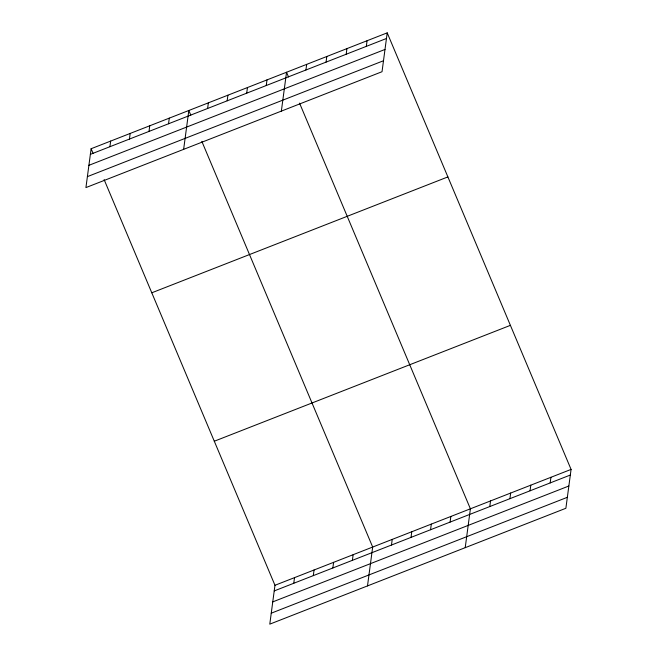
<?xml version="1.0" encoding="UTF-8"?>
<svg xmlns="http://www.w3.org/2000/svg" width="657" height="657" viewBox="0 0 657 657"><rect width="100%" height="100%" fill="white"/><g stroke="black" fill="none" stroke-linecap="round" stroke-linejoin="round"><path stroke-width="0.99" d="M91.118 148.728L85.927 187.59L382.029 71.712L387.211 32.85L91.118 148.728L93.089 153.401M109.908 146.716L110.655 141.074M129.445 139.062L130.201 133.428M148.991 131.416L149.747 125.783M168.537 123.771L169.284 118.137M183.64 149.353L188.83 110.483L190.801 115.164M207.62 108.471L208.368 102.837M227.158 100.825L227.913 95.191M246.703 93.179L247.451 87.545M266.249 85.533L266.997 79.899M281.352 111.115L286.542 72.245L288.505 76.926M305.924 70.003L306.671 64.37M326.053 62.128L326.808 56.486M104.118 179.599L274.971 585.288L269.789 624.15L565.882 508.272L571.073 469.41L387.211 32.85M346.19 54.244L346.945 48.61M293.761 583.276L294.517 577.643M366.327 46.368L367.074 40.726M313.307 575.622L314.062 569.989M332.853 567.976L333.6 562.343M352.39 560.331L353.146 554.697M367.501 585.913L372.683 547.051L201.83 141.362M391.473 545.031L392.229 539.397M411.019 537.385L411.767 531.751M430.557 529.739L431.312 524.105M450.102 522.093L450.858 516.459M465.213 547.675L470.396 508.805L299.543 103.116M489.777 506.563L490.533 500.93M509.914 498.688L510.661 493.046M530.051 490.804L530.799 485.17M550.18 482.928L550.936 477.294M90.362 154.362L386.464 38.484M88.9 165.326L384.994 49.447M87.397 176.626L383.491 60.748M151.792 292.792L447.885 176.914M214.297 441.225L510.399 325.346M274.971 585.288L571.073 469.41M274.224 590.922L570.317 475.044M272.762 601.886L568.855 486.008M271.251 613.186L567.344 497.308"/></g></svg>
